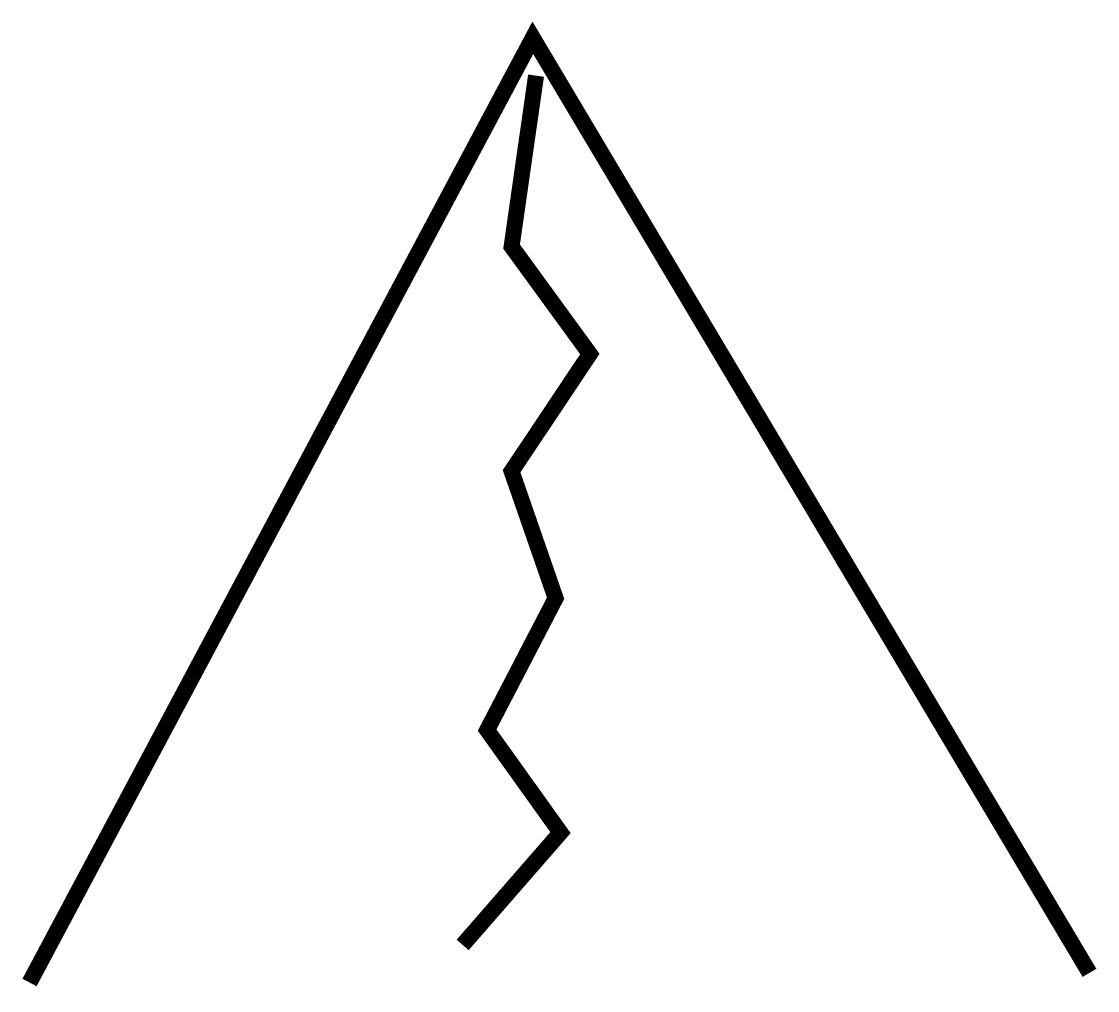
# Model space of a CAD drawing. Extents: x -0.05 to 6.68, y -0.05 to 6.02.
import ezdxf

# ---------------------------------------------------------------- set-up
doc = ezdxf.new("R2010")
doc.units = 0
doc.header["$MEASUREMENT"] = 0
doc.layers.get('0').update_dxf_attribs({"linetype": 'CONTINUOUS'})

msp = doc.modelspace()

# ---------------------------------------------------------------- linework, layer by layer
at = {"const_width": 0.1}
for points in [[(6.634, 0.0605), (3.15, 5.9162), (0, 0)], [(3.1702, 5.679), (3.0171, 4.6086), (3.5071, 3.9357), (3.0171, 3.2017), (3.2927, 2.4066), (2.864, 1.5808), (3.3233, 0.9386), (2.7109, 0.2352)]]:
    msp.add_lwpolyline(points, dxfattribs=at)

doc.saveas('drawing.dxf')
